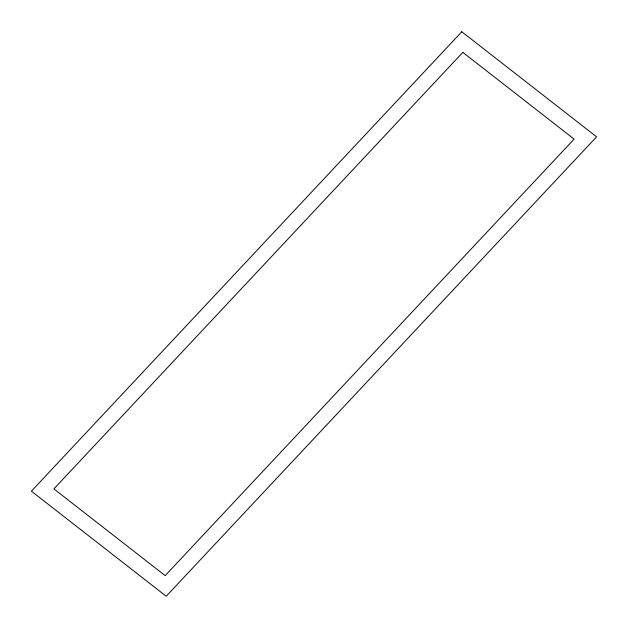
<?xml version="1.0" encoding="UTF-8"?>
<svg xmlns="http://www.w3.org/2000/svg" width="628" height="628" viewBox="0 0 628 628"><rect width="100%" height="100%" fill="white"/><g stroke="black" fill="none" stroke-linecap="round" stroke-linejoin="round"><path stroke-width="0.94" d="M461.792 31.745L31.4 491.175L166.208 596.255L596.6 136.826L461.792 31.745M462.828 52.367L53.89 488.89L165.172 575.633L574.11 139.11L462.828 52.367"/></g></svg>
